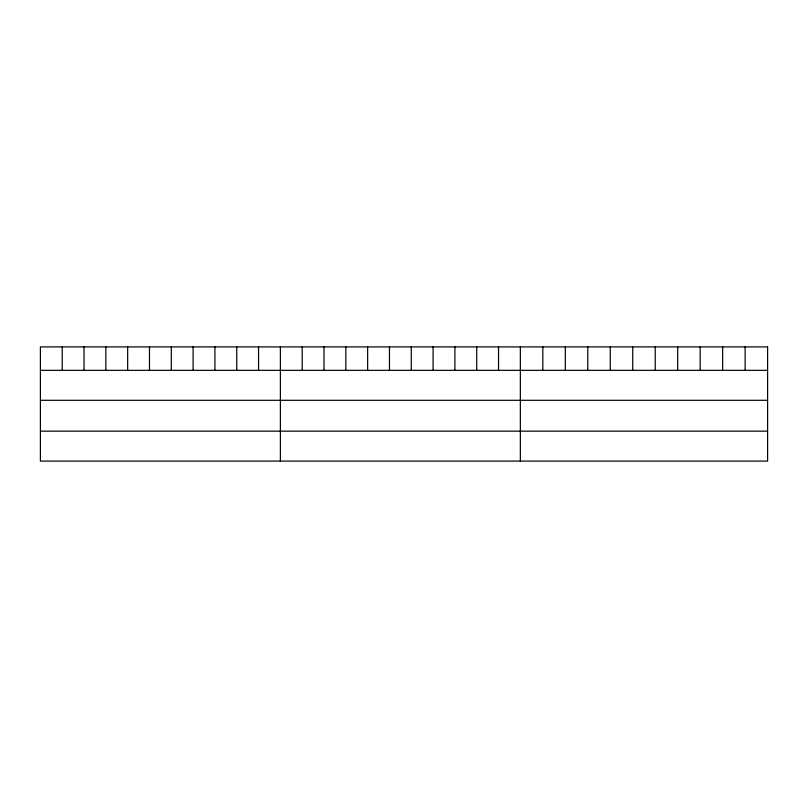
<?xml version="1.0" encoding="UTF-8"?>
<svg xmlns="http://www.w3.org/2000/svg" width="808" height="808" viewBox="0 0 808 808"><rect width="100%" height="100%" fill="white"/><g stroke="black" fill="none" stroke-linecap="round" stroke-linejoin="round"><path stroke-width="1.21" d="M40.4 370.337L767.6 370.337M40.4 400.293L767.6 400.293M40.4 431.149L767.6 431.149M745.128 346.905L745.128 370.337M722.645 346.905L722.645 370.337M700.172 346.905L700.172 370.337M677.69 346.905L677.69 370.337M655.217 346.905L655.217 370.337M632.735 346.905L632.735 370.337M610.262 346.905L610.262 370.337M587.78 346.905L587.78 370.337M565.307 346.905L565.307 370.337M542.825 346.905L542.825 370.337M520.352 346.905L520.352 461.095M498.536 346.905L498.536 370.337M476.72 346.905L476.72 370.337M454.904 346.905L454.904 370.337M433.088 346.905L433.088 370.337M411.272 346.905L411.272 370.337M389.456 346.905L389.456 370.337M367.64 346.905L367.64 370.337M345.824 346.905L345.824 370.337M324.008 346.905L324.008 370.337M302.192 346.905L302.192 370.337M280.376 346.905L280.376 461.095M258.56 346.905L258.56 370.337M236.744 346.905L236.744 370.337M214.928 346.905L214.928 370.337M193.112 346.905L193.112 370.337M171.296 346.905L171.296 370.337M149.48 346.905L149.48 370.337M127.664 346.905L127.664 370.337M105.848 346.905L105.848 370.337M84.032 346.905L84.032 370.337M62.216 346.905L62.216 370.337M767.6 346.905L40.4 346.905L40.4 461.095L767.6 461.095L767.6 346.905"/></g></svg>
